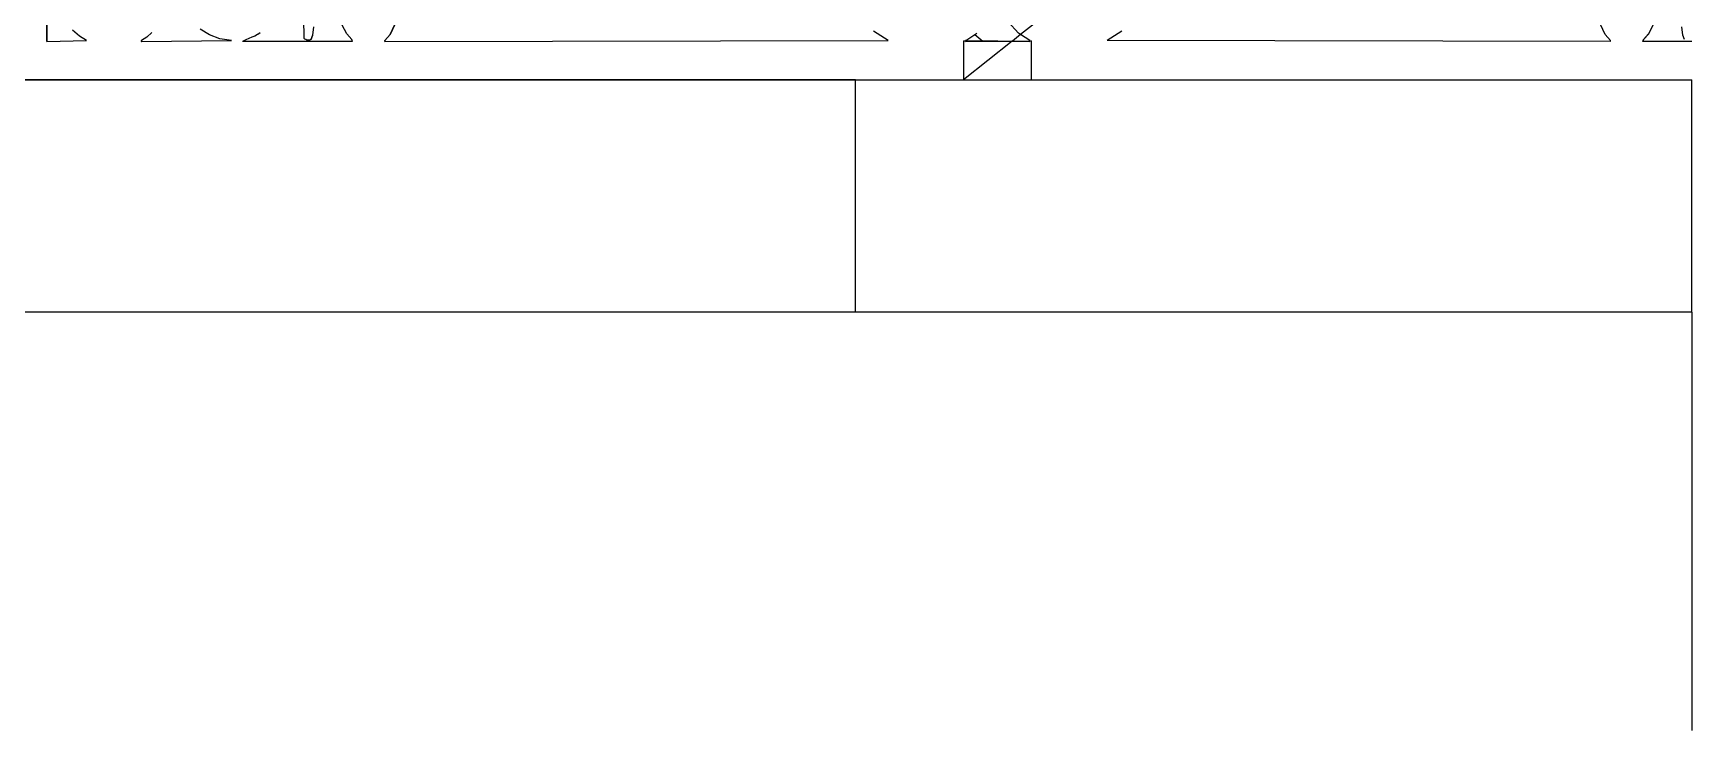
# Model space of a CAD drawing. Header units: inches. Extents: x -343 to 13887, y -13069 to -746.
# Drawn here: x 3665.31 to 3701.02, y -9133.06 to -9118.16 of the extents above; entities that cross this region are included whole.
import ezdxf

# ---------------------------------------------------------------- set-up
doc = ezdxf.new("R2010")
doc.units = ezdxf.units.IN
doc.header["$LTSCALE"] = 17
doc.header["$MEASUREMENT"] = 0
doc.layers.add('OUTLINE', color=1, linetype='Continuous', lineweight=25)

msp = doc.modelspace()

# ---------------------------------------------------------------- linework, layer by layer
for p, q in [((3671.146, -9118.271), (3671.043, -9111.842)), ((3665.61, -9117.109), (3665.61, -9118.333)), ((3665.612, -9118.333), (3665.612, -9117.109)), ((3666.309, -9118.222), (3666.159, -9118.093)), ((3669.109, -9118.194), (3668.908, -9118.067)), ((3671.351, -9118.023), (3671.329, -9118.198)), ((3671.332, -9118.198), (3671.354, -9118.023)), ((3672.064, -9118.17), (3671.97, -9117.981)), ((3673.098, -9117.968), (3673, -9118.183)), ((3673.002, -9118.183), (3673.101, -9117.968)), ((3686.523, -9118.156), (3686.3, -9117.915)), ((3686.953, -9117.886), (3686.572, -9118.188)), ((3699.155, -9118.183), (3699.057, -9117.968)), ((3700.184, -9117.981), (3700.09, -9118.17)), ((3700.093, -9118.17), (3700.187, -9117.981)), ((3700.826, -9118.198), (3700.803, -9118.023)), ((3665.61, -9118.333), (3665.612, -9118.333)), ((3665.612, -9118.333), (3666.464, -9118.312)), ((3666.464, -9118.312), (3666.309, -9118.222)), ((3667.644, -9118.312), (3667.642, -9118.312)), ((3667.642, -9118.312), (3667.642, -9118.333)), ((3667.642, -9118.333), (3667.644, -9118.333)), ((3667.759, -9118.242), (3667.644, -9118.312)), ((3667.644, -9118.333), (3667.644, -9118.312)), ((3667.644, -9118.333), (3669.585, -9118.312)), ((3667.869, -9118.143), (3667.759, -9118.242)), ((3667.762, -9118.242), (3667.759, -9118.242)), ((3667.762, -9118.242), (3667.872, -9118.143)), ((3669.333, -9118.28), (3669.109, -9118.194)), ((3669.585, -9118.312), (3669.333, -9118.28)), ((3669.824, -9118.333), (3669.821, -9118.333)), ((3669.89, -9118.297), (3669.824, -9118.333)), ((3672.192, -9118.333), (3669.824, -9118.333)), ((3669.893, -9118.297), (3669.89, -9118.297)), ((3669.957, -9118.268), (3669.893, -9118.297)), ((3669.959, -9118.268), (3669.957, -9118.268)), ((3670.022, -9118.242), (3669.959, -9118.268)), ((3670.024, -9118.242), (3670.022, -9118.242)), ((3670.085, -9118.217), (3670.024, -9118.242)), ((3670.088, -9118.217), (3670.085, -9118.217)), ((3670.146, -9118.188), (3670.088, -9118.217)), ((3670.149, -9118.188), (3670.146, -9118.188)), ((3670.205, -9118.151), (3670.149, -9118.188)), ((3671.165, -9118.284), (3671.146, -9118.271)), ((3671.184, -9118.295), (3671.165, -9118.284)), ((3671.204, -9118.303), (3671.184, -9118.295)), ((3671.225, -9118.308), (3671.204, -9118.303)), ((3671.247, -9118.308), (3671.225, -9118.308)), ((3671.25, -9118.308), (3671.247, -9118.308)), ((3671.27, -9118.303), (3671.25, -9118.308)), ((3671.273, -9118.303), (3671.27, -9118.303)), ((3671.294, -9118.292), (3671.273, -9118.303)), ((3671.329, -9118.198), (3671.294, -9118.292)), ((3671.296, -9118.292), (3671.294, -9118.292)), ((3671.296, -9118.292), (3671.332, -9118.198)), ((3671.332, -9118.198), (3671.329, -9118.198)), ((3672.177, -9118.292), (3672.064, -9118.17)), ((3672.192, -9118.333), (3672.177, -9118.292)), ((3673, -9118.183), (3672.884, -9118.312)), ((3672.887, -9118.312), (3672.884, -9118.312)), ((3672.884, -9118.312), (3672.884, -9118.333)), ((3672.884, -9118.333), (3672.887, -9118.333)), ((3672.887, -9118.312), (3673.002, -9118.183)), ((3672.887, -9118.333), (3672.887, -9118.312)), ((3672.887, -9118.333), (3683.722, -9118.312)), ((3673.002, -9118.183), (3673, -9118.183)), ((3683.722, -9118.312), (3683.408, -9118.112)), ((3685.342, -9118.323), (3685.342, -9119.163)), ((3685.342, -9118.323), (3685.386, -9118.323)), ((3686.393, -9118.33), (3685.342, -9119.163)), ((3685.389, -9118.312), (3685.386, -9118.312)), ((3685.386, -9118.312), (3685.386, -9118.323)), ((3685.389, -9118.323), (3685.386, -9118.323)), ((3685.386, -9118.323), (3685.386, -9118.333)), ((3685.386, -9118.333), (3686.077, -9118.328)), ((3685.389, -9118.312), (3685.585, -9118.188)), ((3685.389, -9118.323), (3685.389, -9118.312)), ((3685.759, -9118.326), (3685.389, -9118.323)), ((3685.584, -9118.187), (3685.585, -9118.188)), ((3685.585, -9118.188), (3685.632, -9118.156)), ((3685.585, -9118.188), (3685.759, -9118.326)), ((3686.077, -9118.328), (3685.759, -9118.326)), ((3686.079, -9118.328), (3686.077, -9118.328)), ((3686.079, -9118.328), (3686.399, -9118.326)), ((3686.079, -9118.328), (3686.393, -9118.33)), ((3686.399, -9118.326), (3686.393, -9118.33)), ((3686.393, -9118.33), (3686.769, -9118.333)), ((3686.572, -9118.188), (3686.399, -9118.326)), ((3686.399, -9118.326), (3686.769, -9118.323)), ((3686.572, -9118.188), (3686.523, -9118.156)), ((3686.769, -9118.312), (3686.572, -9118.188)), ((3686.769, -9118.323), (3686.769, -9118.312)), ((3686.769, -9118.333), (3686.769, -9118.323)), ((3686.769, -9118.323), (3686.807, -9118.323)), ((3686.807, -9119.163), (3686.807, -9118.323)), ((3688.433, -9118.312), (3688.435, -9118.312)), ((3688.747, -9118.112), (3688.435, -9118.312)), ((3699.271, -9118.333), (3688.435, -9118.312)), ((3699.271, -9118.312), (3699.155, -9118.183)), ((3699.271, -9118.333), (3699.271, -9118.312)), ((3699.977, -9118.292), (3699.963, -9118.333)), ((3699.963, -9118.333), (3699.966, -9118.333)), ((3699.966, -9118.333), (3699.98, -9118.292)), ((3701.02, -9118.333), (3699.966, -9118.333)), ((3700.09, -9118.17), (3699.977, -9118.292)), ((3699.977, -9118.292), (3699.98, -9118.292)), ((3699.98, -9118.292), (3700.093, -9118.17)), ((3700.09, -9118.17), (3700.093, -9118.17)), ((3700.861, -9118.292), (3700.826, -9118.198)), ((3665.612, -9119.163), (3665.61, -9119.163)), ((3665.612, -9119.163), (3685.342, -9119.163)), ((3685.342, -9119.163), (3686.807, -9119.163)), ((3686.807, -9119.163), (3701.02, -9119.163))]:
    msp.add_line(p, q)
at = {"layer": 'OUTLINE'}
for p, q in [((3683.02, -9119.163), (3501.503, -9119.163)), ((3665.02, -9119.163), (3701.02, -9119.163)), ((3683.02, -9124.163), (3683.02, -9119.163)), ((3701.02, -9124.163), (3701.02, -9119.163)), ((3683.02, -9124.163), (3499.945, -9124.163)), ((3701.02, -9124.163), (3683.02, -9124.163)), ((3701.02, -9124.163), (3701.02, -9133.163))]:
    msp.add_line(p, q, dxfattribs=at)

doc.saveas('drawing.dxf')
